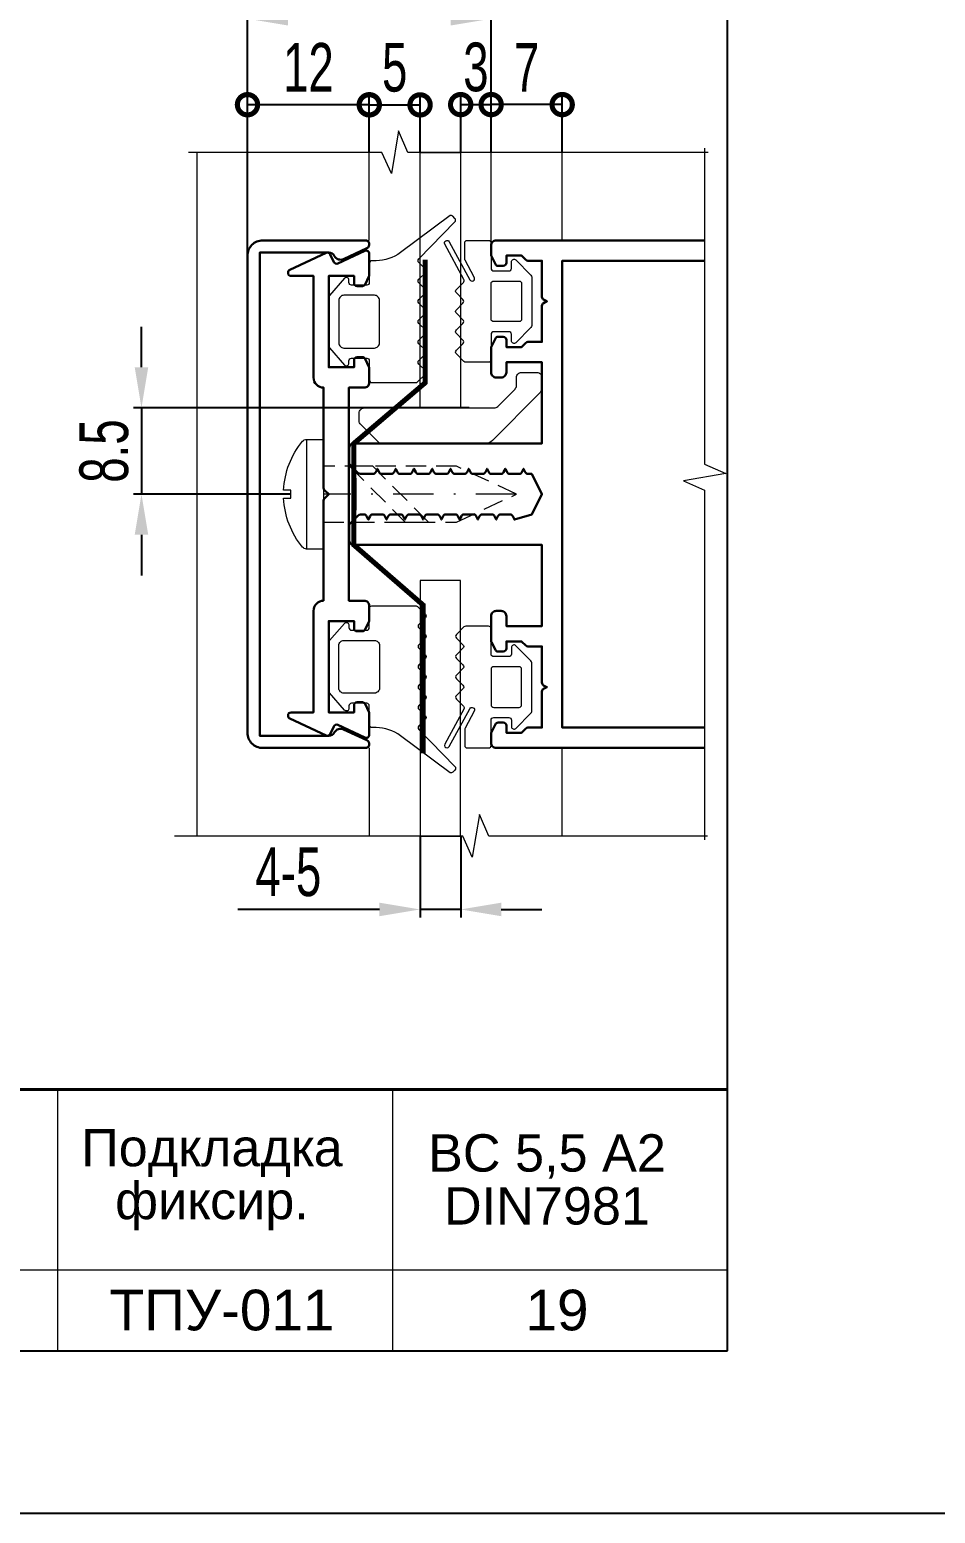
# Model space of a CAD drawing. Extents: x -37 to 8820, y -336 to 478.
# Drawn here: x 357 to 412.8, y 0 to 91.4 of the extents above; entities that cross this region are included whole.
import ezdxf

# ---------------------------------------------------------------- set-up
doc = ezdxf.new("R2010")
doc.units = 0
doc.header["$LTSCALE"] = 5
doc.linetypes.add('DASHDOT', pattern=[1, 0.5, -0.25, 0, -0.25])
doc.linetypes.add('HIDDEN', pattern=[0.375, 0.25, -0.125])
doc.layers.get('0').update_dxf_attribs({"linetype": 'CONTINUOUS', "lineweight": 30})
doc.layers.get('DEFPOINTS').update_dxf_attribs({"linetype": 'CONTINUOUS'})
for name, color, linetype, lineweight in [('1', 6, 'DASHDOT', 13), ('2', 3, 'HIDDEN', 13), ('3', 1, 'CONTINUOUS', 20), ('Dimentions', 5, 'CONTINUOUS', 15), ('Glass', 5, 'CONTINUOUS', 20), ('Layer2', 7, 'HIDDEN', 9), ('Герлен', 7, 'CONTINUOUS', 60), ('Зигзаг', 1, 'CONTINUOUS', 15), ('Конструкции', 252, 'CONTINUOUS', 20), ('Подкладки', 1, 'CONTINUOUS', 20), ('Рамки', 1, 'CONTINUOUS', 15), ('Текстовый', 7, 'CONTINUOUS', 9)]:
    doc.layers.add(name, color=color, linetype=linetype, lineweight=lineweight)
doc.layers.add('Скрытые', color=14, linetype='CONTINUOUS', plot=False)
doc.styles.add('3', font='RUSS.SHX', dxfattribs={"width": 0.7, "height": 3})
doc.styles.add('Каталожный', font='arial.ttf', dxfattribs={"height": 2.5})
doc.dimstyles.new('MX1_6', dxfattribs={"dimtxt": 3, "dimasz": 2.5, "dimexe": 0.5, "dimexo": 0, "dimgap": 0.8, "dimtad": 1, "dimlfac": 1.6, "dimdsep": 46, "dimtxsty": '3', "dimcen": 0, "dimclrd": 256, "dimclre": 256, "dimclrt": 256, "dimaunit": 1, "dimadec": 0, "dimazin": 0, "dimtfac": 1, "dimtmove": 0, "dimatfit": 1, "dimfxl": 1, "dimtvp": 1, "dimtolj": 1, "dimtzin": 0, "dimarcsym": 0})

# ---------------------------------------------------------------- blocks, each defined once
blk = doc.blocks.new('*D382')
at = {"layer": 'DEFPOINTS', "color": 0, "linetype": 'Continuous', "transparency": 16777216}
for p in [(370.448, 92.023), (370.448, 86.184), (385.449, 85.517)]:
    blk.add_point(p, dxfattribs=at)
at = {"layer": 'Dimentions', "linetype": 'Continuous', "lineweight": -2, "transparency": 16777216}
for p, q in [((370.448, 86.184), (370.448, 92.523)), ((385.449, 85.517), (385.449, 92.523)), ((382.949, 92.023), (372.948, 92.023))]:
    blk.add_line(p, q, dxfattribs=at)
at = {"layer": 'Dimentions', "linetype": 'Continuous', "transparency": 16777216}
for points in [[(372.948, 92.44), (372.948, 91.607), (370.448, 92.023)], [(382.949, 92.44), (382.949, 91.607), (385.449, 92.023)]]:
    blk.add_solid(points, dxfattribs=at)
at = {"layer": 'Dimentions', "linetype": 'Continuous', "transparency": 16777216, "insert": (377.948, 94.323), "char_height": 3, "attachment_point": 5, "style": '3'}
blk.add_mtext('\\A1;24-25', dxfattribs=at)
blk = doc.blocks.new('_DotSmall')
at = {"color": 0, "linetype": 'ByBlock', "const_width": 0.5}
blk.add_lwpolyline([(-0.0625, 0, 1), (0.0625, 0, 1)], format="xyb", close=True, dxfattribs=at)
blk = doc.blocks.new('*D383')
at = {"layer": 'DEFPOINTS', "color": 0, "linetype": 'Continuous', "transparency": 16777216}
for p in [(370.448, 86.73), (377.948, 86.441), (370.448, 77.437)]:
    blk.add_point(p, dxfattribs=at)
at = {"layer": 'Dimentions', "linetype": 'Continuous', "lineweight": -2, "transparency": 16777216}
for p, q in [((370.448, 77.437), (370.448, 87.23)), ((377.948, 86.441), (377.948, 87.23)), ((377.948, 86.73), (370.448, 86.73))]:
    blk.add_line(p, q, dxfattribs=at)
at = {"layer": 'Dimentions', "linetype": 'Continuous', "lineweight": -2, "transparency": 16777216, "xscale": 2.5, "yscale": 2.5, "zscale": 2.5, "rotation": 180}
blk.add_blockref('_DotSmall', (370.448, 86.73), dxfattribs=at)
at = {"layer": 'Dimentions', "linetype": 'Continuous', "lineweight": -2, "transparency": 16777216, "xscale": 2.5, "yscale": 2.5, "zscale": 2.5}
blk.add_blockref('_DotSmall', (377.948, 86.73), dxfattribs=at)
at = {"layer": 'Dimentions', "linetype": 'Continuous', "transparency": 16777216, "insert": (374.198, 89.03), "char_height": 3, "attachment_point": 5, "style": '3'}
blk.add_mtext('\\A1;12', dxfattribs=at)
blk = doc.blocks.new('*D384')
at = {"layer": 'DEFPOINTS', "color": 0, "linetype": 'Continuous', "transparency": 16777216}
for p in [(385.449, 86.737), (383.573, 83.797), (385.449, 83.797)]:
    blk.add_point(p, dxfattribs=at)
at = {"layer": 'Dimentions', "linetype": 'Continuous', "lineweight": -2, "transparency": 16777216}
for p, q in [((383.573, 83.797), (383.573, 87.237)), ((385.449, 83.797), (385.449, 87.237)), ((383.573, 86.737), (385.449, 86.737))]:
    blk.add_line(p, q, dxfattribs=at)
at = {"layer": 'Dimentions', "linetype": 'Continuous', "lineweight": -2, "transparency": 16777216, "xscale": 2.5, "yscale": 2.5, "zscale": 2.5, "rotation": 180}
blk.add_blockref('_DotSmall', (383.573, 86.737), dxfattribs=at)
at = {"layer": 'Dimentions', "linetype": 'Continuous', "lineweight": -2, "transparency": 16777216, "xscale": 2.5, "yscale": 2.5, "zscale": 2.5}
blk.add_blockref('_DotSmall', (385.449, 86.737), dxfattribs=at)
at = {"layer": 'Dimentions', "linetype": 'Continuous', "transparency": 16777216, "insert": (384.511, 89.037), "char_height": 3, "attachment_point": 5, "style": '3'}
blk.add_mtext('\\A1;3', dxfattribs=at)
blk = doc.blocks.new('*D385')
at = {"layer": 'DEFPOINTS', "color": 0, "linetype": 'Continuous', "transparency": 16777216}
for p in [(385.449, 86.737), (385.449, 83.797), (389.824, 83.797)]:
    blk.add_point(p, dxfattribs=at)
at = {"layer": 'Dimentions', "linetype": 'Continuous', "lineweight": -2, "transparency": 16777216}
for p, q in [((385.449, 83.797), (385.449, 87.237)), ((389.824, 83.797), (389.824, 87.237)), ((389.824, 86.737), (385.449, 86.737))]:
    blk.add_line(p, q, dxfattribs=at)
at = {"layer": 'Dimentions', "linetype": 'Continuous', "lineweight": -2, "transparency": 16777216, "xscale": 2.5, "yscale": 2.5, "zscale": 2.5, "rotation": 180}
blk.add_blockref('_DotSmall', (385.449, 86.737), dxfattribs=at)
at = {"layer": 'Dimentions', "linetype": 'Continuous', "lineweight": -2, "transparency": 16777216, "xscale": 2.5, "yscale": 2.5, "zscale": 2.5}
blk.add_blockref('_DotSmall', (389.824, 86.737), dxfattribs=at)
at = {"layer": 'Dimentions', "linetype": 'Continuous', "transparency": 16777216, "insert": (387.636, 89.037), "char_height": 3, "attachment_point": 5, "style": '3'}
blk.add_mtext('\\A1;7', dxfattribs=at)
blk = doc.blocks.new('*D386')
at = {"layer": 'DEFPOINTS', "color": 0, "linetype": 'Continuous', "transparency": 16777216}
for p in [(381.073, 86.719), (377.948, 83.797), (381.073, 83.797)]:
    blk.add_point(p, dxfattribs=at)
at = {"layer": 'Dimentions', "linetype": 'Continuous', "lineweight": -2, "transparency": 16777216}
for p, q in [((377.948, 83.797), (377.948, 87.219)), ((381.073, 83.797), (381.073, 87.219)), ((377.948, 86.719), (381.073, 86.719))]:
    blk.add_line(p, q, dxfattribs=at)
at = {"layer": 'Dimentions', "linetype": 'Continuous', "lineweight": -2, "transparency": 16777216, "xscale": 2.5, "yscale": 2.5, "zscale": 2.5, "rotation": 180}
blk.add_blockref('_DotSmall', (377.948, 86.719), dxfattribs=at)
at = {"layer": 'Dimentions', "linetype": 'Continuous', "lineweight": -2, "transparency": 16777216, "xscale": 2.5, "yscale": 2.5, "zscale": 2.5}
blk.add_blockref('_DotSmall', (381.073, 86.719), dxfattribs=at)
at = {"layer": 'Dimentions', "linetype": 'Continuous', "transparency": 16777216, "insert": (379.51, 89.019), "char_height": 3, "attachment_point": 5, "style": '3'}
blk.add_mtext('\\A1;\\A1;5 ', dxfattribs=at)
blk = doc.blocks.new('*D387')
at = {"layer": 'DEFPOINTS', "color": 0, "linetype": 'Continuous', "transparency": 16777216}
for p in [(384.095, 68.062), (363.92, 62.749), (373.11, 62.749)]:
    blk.add_point(p, dxfattribs=at)
at = {"layer": 'Dimentions', "linetype": 'Continuous', "lineweight": -2, "transparency": 16777216}
for p, q in [((363.92, 70.562), (363.92, 73.062)), ((384.095, 68.062), (363.42, 68.062)), ((363.92, 68.062), (363.92, 62.749)), ((373.11, 62.749), (363.42, 62.749)), ((363.92, 60.249), (363.92, 57.749))]:
    blk.add_line(p, q, dxfattribs=at)
at = {"layer": 'Dimentions', "linetype": 'Continuous', "transparency": 16777216}
for points in [[(363.504, 70.562), (364.337, 70.562), (363.92, 68.062)], [(363.504, 60.249), (364.337, 60.249), (363.92, 62.749)]]:
    blk.add_solid(points, dxfattribs=at)
at = {"layer": 'Dimentions', "linetype": 'Continuous', "transparency": 16777216, "insert": (361.62, 65.406), "char_height": 3, "attachment_point": 5, "rotation": 90, "style": '3'}
blk.add_mtext('\\A1;8.5', dxfattribs=at)
blk = doc.blocks.new('*D388')
at = {"layer": 'DEFPOINTS', "color": 0, "linetype": 'Continuous', "transparency": 16777216}
for p in [(381.073, 41.702), (383.573, 41.702), (383.573, 37.183)]:
    blk.add_point(p, dxfattribs=at)
at = {"layer": 'Dimentions', "linetype": 'Continuous', "lineweight": -2, "transparency": 16777216}
for p, q in [((381.073, 41.702), (381.073, 36.683)), ((383.573, 41.702), (383.573, 36.683)), ((378.573, 37.183), (369.853, 37.183)), ((383.573, 37.183), (381.073, 37.183)), ((386.073, 37.183), (388.573, 37.183))]:
    blk.add_line(p, q, dxfattribs=at)
at = {"layer": 'Dimentions', "linetype": 'Continuous', "transparency": 16777216}
for points in [[(378.573, 37.599), (378.573, 36.766), (381.073, 37.183)], [(386.073, 37.599), (386.073, 36.766), (383.573, 37.183)]]:
    blk.add_solid(points, dxfattribs=at)
at = {"layer": 'Dimentions', "linetype": 'Continuous', "transparency": 16777216, "insert": (372.963, 39.483), "char_height": 3, "attachment_point": 5, "style": '3'}
blk.add_mtext('\\A1;4-5 ', dxfattribs=at)

msp = doc.modelspace()

# ---------------------------------------------------------------- linework, layer by layer
for points in [[(370.4476, 48.0618), (370.4476, 77.4368, -0.4142136), (371.3851, 78.3743), (377.6976, 78.3743, -0.8025849), (377.8033, 77.8977), (376.3666, 77.2277, -0.4015594), (375.7936, 77.4223, 0.2797393), (375.4609, 77.6243), (371.1976, 77.6243), (371.1976, 47.8743), (375.4609, 47.8743, 0.2797393), (375.7936, 48.0762, -0.4015594), (376.3666, 48.2708), (377.8033, 47.6008, -0.8025849), (377.6976, 47.1243), (371.3851, 47.1243, -0.4142136)], [(375.1351, 56.1868), (375.1351, 62.3591, -0.1989124), (375.19, 62.4917), (375.4476, 62.7493), (375.19, 63.0068, -0.1989124), (375.1351, 63.1394), (375.1351, 69.3118, -0.4142136), (374.5101, 69.9368), (374.5101, 76.1868), (373.1351, 76.1868, -0.4142136), (372.9476, 76.3743), (372.9476, 76.3932, -0.2914734), (373.0559, 76.5632), (375.2937, 77.6067, -0.4142136), (375.5428, 77.516), (375.7628, 77.0442, 0.4142136), (376.012, 76.9535), (377.6809, 77.7317, -0.5486188), (377.9476, 77.5618), (377.9476, 76.231, -0.1164338), (377.9278, 76.1472), (377.6869, 75.6654, -0.284079), (377.5192, 75.5618), (377.1976, 75.5618, -0.4142136), (377.0101, 75.7493), (377.0101, 76.1868), (375.4476, 76.1868), (375.4476, 70.5618), (377.0101, 70.5618), (377.0101, 70.9993, -0.4142136), (377.1976, 71.1868), (377.5192, 71.1868, -0.284079), (377.6869, 71.0831), (377.9278, 70.6013, -0.1164338), (377.9476, 70.5175), (377.9476, 69.6243, -0.4142136), (377.6351, 69.3118), (376.6976, 69.3118), (376.6976, 56.1868), (377.6351, 56.1868, -0.4142136), (377.9476, 55.8743), (377.9476, 54.981, -0.1164338), (377.9278, 54.8972), (377.6869, 54.4154, -0.284079), (377.5192, 54.3118), (377.1976, 54.3118, -0.4142136), (377.0101, 54.4993), (377.0101, 54.9368), (375.4476, 54.9368), (375.4476, 49.3118), (377.0101, 49.3118), (377.0101, 49.7493, -0.4142136), (377.1976, 49.9368), (377.5192, 49.9368, -0.284079), (377.6869, 49.8331), (377.9278, 49.3513, -0.1164338), (377.9476, 49.2675), (377.9476, 47.9368, -0.5486188), (377.6809, 47.7668), (376.012, 48.545, 0.4142136), (375.7628, 48.4543), (375.5428, 47.9825, -0.4142136), (375.2937, 47.8918), (373.0559, 48.9353, -0.2914734), (372.9476, 49.1053), (372.9476, 49.1243, -0.4142136), (373.1351, 49.3118), (374.5101, 49.3118), (374.5101, 55.5618, -0.4142136)]]:
    msp.add_lwpolyline(points, format="xyb", close=True)
msp.add_lwpolyline([(398.5868, 47.1243), (385.7614, 47.1243, -0.4142136), (385.4489, 47.4368), (385.4489, 48.0175, -0.1164338), (385.4687, 48.1013), (385.7096, 48.5831, -0.284079), (385.8773, 48.6868), (386.1989, 48.6868, -0.4142136), (386.3864, 48.4993), (386.3864, 48.0618), (387.3239, 48.0618), (387.5815, 48.3193, -0.1989124), (387.714, 48.3743), (388.5739, 48.3743), (388.5739, 50.6021, -0.284079), (388.6775, 50.7698), (388.8864, 50.8743), (388.6775, 50.9787, -0.284079), (388.5739, 51.1464), (388.5739, 53.3743), (387.714, 53.3743, -0.1989124), (387.5815, 53.4292), (387.3239, 53.6868), (386.3864, 53.6868), (386.3864, 53.2493, -0.4142136), (386.1989, 53.0618), (385.8773, 53.0618, -0.284079), (385.7096, 53.1654), (385.4687, 53.6472, -0.1164338), (385.4489, 53.731), (385.4489, 55.2493, -0.4142136), (385.7614, 55.5618), (386.0739, 55.5618, -0.4142136), (386.3864, 55.2493), (386.3864, 54.6243), (388.5739, 54.6243), (388.5739, 59.6243), (377.0114, 59.6243, -0.4142136), (376.6989, 59.9368), (376.6989, 60.7966, -0.1989124), (376.7538, 60.9292), (377.269, 61.4443, -0.1989124), (377.4015, 61.4993), (377.6142, 61.4993, -0.284079), (377.782, 61.3956), (377.8864, 61.1868), (377.9908, 61.3956, -0.284079), (378.1585, 61.4993), (378.7392, 61.4993, -0.284079), (378.907, 61.3956), (379.0114, 61.1868), (379.1158, 61.3956, -0.284079), (379.2835, 61.4993), (379.8642, 61.4993, -0.284079), (380.032, 61.3956), (380.1364, 61.1868), (380.2408, 61.3956, -0.284079), (380.4085, 61.4993), (380.9892, 61.4993, -0.284079), (381.157, 61.3956), (381.2614, 61.1868), (381.3658, 61.3956, -0.284079), (381.5335, 61.4993), (382.1142, 61.4993, -0.284079), (382.282, 61.3956), (382.3864, 61.1868), (382.4908, 61.3956, -0.284079), (382.6585, 61.4993), (383.2392, 61.4993, -0.284079), (383.407, 61.3956), (383.5114, 61.1868), (383.6158, 61.3956, -0.284079), (383.7835, 61.4993), (384.3642, 61.4993, -0.284079), (384.532, 61.3956), (384.6364, 61.1868), (384.7408, 61.3956, -0.284079), (384.9085, 61.4993), (385.4892, 61.4993, -0.284079), (385.657, 61.3956), (385.7614, 61.1868), (385.8658, 61.3956, -0.284079), (386.0335, 61.4993), (386.6142, 61.4993, -0.284079), (386.782, 61.3956), (386.8864, 61.1868), (387.9489, 61.4993), (388.5739, 62.7493), (387.9489, 63.9993), (387.721, 63.9993, -0.284079), (387.5533, 64.1029), (387.4489, 64.3118), (387.3445, 64.1029, -0.284079), (387.1767, 63.9993), (386.596, 63.9993, -0.284079), (386.4283, 64.1029), (386.3239, 64.3118), (386.2195, 64.1029, -0.284079), (386.0517, 63.9993), (385.471, 63.9993, -0.284079), (385.3033, 64.1029), (385.1989, 64.3118), (385.0945, 64.1029, -0.284079), (384.9267, 63.9993), (384.346, 63.9993, -0.284079), (384.1783, 64.1029), (384.0739, 64.3118), (383.9695, 64.1029, -0.284079), (383.8017, 63.9993), (383.221, 63.9993, -0.284079), (383.0533, 64.1029), (382.9489, 64.3118), (382.8445, 64.1029, -0.284079), (382.6767, 63.9993), (382.096, 63.9993, -0.284079), (381.9283, 64.1029), (381.8239, 64.3118), (381.7195, 64.1029, -0.284079), (381.5517, 63.9993), (380.971, 63.9993, -0.284079), (380.8033, 64.1029), (380.6989, 64.3118), (380.5945, 64.1029, -0.284079), (380.4267, 63.9993), (379.846, 63.9993, -0.284079), (379.6783, 64.1029), (379.5739, 64.3118), (379.4695, 64.1029, -0.284079), (379.3017, 63.9993), (378.721, 63.9993, -0.284079), (378.5533, 64.1029), (378.4489, 64.3118), (378.3445, 64.1029, -0.284079), (378.1767, 63.9993), (377.4015, 63.9993, -0.1989124), (377.269, 64.0542), (376.7538, 64.5693, -0.1989124), (376.6989, 64.7019), (376.6989, 65.5618, -0.4142136), (377.0114, 65.8743), (388.5739, 65.8743), (388.5739, 70.8743), (386.3864, 70.8743), (386.3864, 70.2493, -0.4142136), (386.0739, 69.9368), (385.7614, 69.9368, -0.4142136), (385.4489, 70.2493), (385.4489, 71.7675, -0.1164338), (385.4687, 71.8513), (385.7096, 72.3331, -0.284079), (385.8773, 72.4368), (386.1989, 72.4368, -0.4142136), (386.3864, 72.2493), (386.3864, 71.8118), (387.3239, 71.8118), (387.5815, 72.0693, -0.1989124), (387.714, 72.1243), (388.5739, 72.1243), (388.5739, 74.3521, -0.284079), (388.6775, 74.5198), (388.8864, 74.6243), (388.6775, 74.7287, -0.284079), (388.5739, 74.8964), (388.5739, 77.1243), (387.714, 77.1243, -0.1989124), (387.5815, 77.1792), (387.3239, 77.4368), (386.3864, 77.4368), (386.3864, 76.9993, -0.4142136), (386.1989, 76.8118), (385.8773, 76.8118, -0.284079), (385.7096, 76.9154), (385.4687, 77.3972, -0.1164338), (385.4489, 77.481), (385.4489, 78.0618, -0.4142136), (385.7614, 78.3743), (398.5868, 78.3743)], format="xyb")
msp.add_lwpolyline([(398.5868, 48.3743), (389.8239, 48.3743), (389.8239, 77.1243), (398.5868, 77.1243)])
at = {"layer": '1'}
msp.add_line((387.0101, 62.7493), (375.1351, 62.7493), dxfattribs=at)
at = {"layer": '2'}
for points in [[(375.1351, 61.0305), (383.3242, 61.0305), (387.0101, 62.7493), (383.3242, 64.468), (375.1351, 64.468)], [(376.7254, 64.468), (380.1629, 61.0305), (381.5952, 61.0305), (378.1577, 64.468)]]:
    msp.add_lwpolyline(points, close=True, dxfattribs=at)
at = {"layer": '3', "color": 0}
msp.add_line((374.079, 66.1243), (374.079, 59.3743), dxfattribs=at)
at = {"layer": '3'}
msp.add_lwpolyline([(398.5868, 84.0502), (398.5868, 64.598), (399.9047, 64.0171), (397.292, 63.5815), (398.5868, 62.999), (398.5868, 41.4763)], dxfattribs=at)
for points in [[(376.6976, 70.968, -0.4142136), (376.8539, 71.1243), (377.7914, 71.1243, -0.4142136), (377.9476, 70.968), (377.9476, 69.7805, 0.4142136), (378.1039, 69.6243), (380.8355, 69.6243, 0.1989124), (380.9239, 69.6609), (381.4018, 70.1388, 0.4142136), (381.4018, 70.3597), (380.9978, 70.7638, -0.4142136), (380.9978, 70.9847), (381.4018, 71.3888, 0.4142136), (381.4018, 71.6097), (380.9978, 72.0138, -0.4142136), (380.9978, 72.2347), (381.4018, 72.6388, 0.4142136), (381.4018, 72.8597), (380.9978, 73.2638, -0.4142136), (380.9978, 73.4847), (381.4018, 73.8888, 0.4142136), (381.4018, 74.1097), (380.9978, 74.5138, -0.4142136), (380.9978, 74.7347), (381.4018, 75.1388, 0.4142136), (381.4018, 75.3597), (380.9978, 75.7638, -0.4142136), (380.9978, 75.9847), (381.4018, 76.3888, 0.4142136), (381.4018, 76.6097), (380.9978, 77.0138, -0.4142136), (380.9978, 77.2347), (383.2121, 79.5138, 0.4142136), (383.2121, 79.7347), (383.0808, 79.8661, 0.2925382), (382.9163, 79.9022), (379.8631, 77.6214, -0.1617878), (378.3669, 77.1243), (378.1351, 77.1243, 0.4142136), (377.9476, 76.9368), (377.9476, 75.7805, -0.4142136), (377.7914, 75.6243), (376.8539, 75.6243, -0.4142136), (376.6976, 75.7805), (376.6976, 75.9368, 0.6685867), (376.4307, 76.0471), (375.4932, 74.9825, 0.1986192), (375.4476, 74.8721), (375.4476, 71.8764, 0.1986192), (375.4932, 71.766), (376.4307, 70.7014, 0.6685867), (376.6976, 70.8118)], [(384.4097, 76.105), (383.8428, 77.1501, -0.1249127), (383.8239, 77.2246), (383.8239, 78.218, -0.4142136), (383.9801, 78.3743), (385.2926, 78.3743, -0.4142136), (385.4489, 78.218), (385.4489, 76.6555, 0.4142136), (385.6051, 76.4993), (386.5426, 76.4993, 0.4142136), (386.6989, 76.6555), (386.6989, 77.0618, -0.6685867), (386.9657, 77.1721), (387.9032, 76.2325, -0.1986192), (387.9489, 76.1221), (387.9489, 73.1264, -0.1986192), (387.9032, 73.016), (386.9657, 72.0764, -0.6685867), (386.6989, 72.1868), (386.6989, 72.593, 0.4142136), (386.5426, 72.7493), (385.6051, 72.7493, 0.4142136), (385.4489, 72.593), (385.4489, 71.0305, -0.4142136), (385.2926, 70.8743), (383.8886, 70.8743, -0.1989124), (383.7781, 70.92), (383.3094, 71.3888, -0.4142136), (383.3094, 71.6097), (383.7134, 72.0138, 0.4142136), (383.7134, 72.2347), (383.3094, 72.6388, -0.4142136), (383.3094, 72.8597), (383.7134, 73.2638, 0.4142136), (383.7134, 73.4847), (383.3094, 73.8888, -0.4142136), (383.3094, 74.1097), (383.7134, 74.5138, 0.4142136), (383.7134, 74.7347), (383.3094, 75.1388, -0.4142136), (383.3094, 75.3597), (383.7414, 75.7918, 0.3320761), (383.7683, 75.9768), (382.5928, 78.1435, -1), (382.8675, 78.2925), (384.1351, 75.956, 1)], [(387.3239, 75.718), (387.3239, 73.5305, -0.4142136), (387.1676, 73.3743), (385.6051, 73.3743, -0.4142136), (385.4489, 73.5305), (385.4489, 75.718, -0.4142136), (385.6051, 75.8743), (387.1676, 75.8743, -0.4142136)], [(376.0726, 74.6868), (376.0726, 72.0618, 0.4142136), (376.3851, 71.7493), (378.2601, 71.7493, 0.4142136), (378.5726, 72.0618), (378.5726, 74.6868, 0.4142136), (378.2601, 74.9993), (376.3851, 74.9993, 0.4142136)], [(376.6976, 54.5305, 0.4142136), (376.8539, 54.3743), (377.7914, 54.3743, 0.4142136), (377.9476, 54.5305), (377.9476, 55.718, -0.4142136), (378.1039, 55.8743), (380.8355, 55.8743, -0.1989124), (380.9239, 55.8376), (381.4018, 55.3597, -0.4142136), (381.4018, 55.1388), (380.9978, 54.7347, 0.4142136), (380.9978, 54.5138), (381.4018, 54.1097, -0.4142136), (381.4018, 53.8888), (380.9978, 53.4847, 0.4142136), (380.9978, 53.2638), (381.4018, 52.8597, -0.4142136), (381.4018, 52.6388), (380.9978, 52.2347, 0.4142136), (380.9978, 52.0138), (381.4018, 51.6097, -0.4142136), (381.4018, 51.3888), (380.9978, 50.9847, 0.4142136), (380.9978, 50.7638), (381.4018, 50.3597, -0.4142136), (381.4018, 50.1388), (380.9978, 49.7347, 0.4142136), (380.9978, 49.5138), (381.4018, 49.1097, -0.4142136), (381.4018, 48.8888), (380.9978, 48.4847, 0.4142136), (380.9978, 48.2638), (383.2121, 45.9847, -0.4142136), (383.2121, 45.7638), (383.0808, 45.6324, -0.2925382), (382.9163, 45.5963), (379.8631, 47.8771, 0.1617878), (378.3669, 48.3743), (378.1351, 48.3743, -0.4142136), (377.9476, 48.5618), (377.9476, 49.718, 0.4142136), (377.7914, 49.8743), (376.8539, 49.8743, 0.4142136), (376.6976, 49.718), (376.6976, 49.5618, -0.6685867), (376.4307, 49.4514), (375.4932, 50.516, -0.1986192), (375.4476, 50.6264), (375.4476, 53.6221, -0.1986192), (375.4932, 53.7325), (376.4307, 54.7971, -0.6685867), (376.6976, 54.6868)], [(384.4097, 49.3935), (383.8428, 48.3484, 0.1249127), (383.8239, 48.2739), (383.8239, 47.2805, 0.4142136), (383.9801, 47.1243), (385.2926, 47.1243, 0.4142136), (385.4489, 47.2805), (385.4489, 48.843, -0.4142136), (385.6051, 48.9993), (386.5426, 48.9993, -0.4142136), (386.6989, 48.843), (386.6989, 48.4368, 0.6685867), (386.9657, 48.3264), (387.9032, 49.266, 0.1986192), (387.9489, 49.3764), (387.9489, 52.3721, 0.1986192), (387.9032, 52.4825), (386.9657, 53.4221, 0.6685867), (386.6989, 53.3118), (386.6989, 52.9055, -0.4142136), (386.5426, 52.7493), (385.6051, 52.7493, -0.4142136), (385.4489, 52.9055), (385.4489, 54.468, 0.4142136), (385.2926, 54.6243), (383.8886, 54.6243, 0.1989124), (383.7781, 54.5785), (383.3094, 54.1097, 0.4142136), (383.3094, 53.8888), (383.7134, 53.4847, -0.4142136), (383.7134, 53.2638), (383.3094, 52.8597, 0.4142136), (383.3094, 52.6388), (383.7134, 52.2347, -0.4142136), (383.7134, 52.0138), (383.3094, 51.6097, 0.4142136), (383.3094, 51.3888), (383.7134, 50.9847, -0.4142136), (383.7134, 50.7638), (383.3094, 50.3597, 0.4142136), (383.3094, 50.1388), (383.7414, 49.7067, -0.3320761), (383.7683, 49.5217), (382.5928, 47.355, 1), (382.8675, 47.206), (384.1351, 49.5425, -1)], [(376.0726, 50.8118), (376.0726, 53.4368, -0.4142136), (376.3851, 53.7493), (378.2601, 53.7493, -0.4142136), (378.5726, 53.4368), (378.5726, 50.8118, -0.4142136), (378.2601, 50.4993), (376.3851, 50.4993, -0.4142136)], [(387.3239, 49.7805), (387.3239, 51.968, 0.4142136), (387.1676, 52.1243), (385.6051, 52.1243, 0.4142136), (385.4489, 51.968), (385.4489, 49.7805, 0.4142136), (385.6051, 49.6243), (387.1676, 49.6243, 0.4142136)]]:
    msp.add_lwpolyline(points, format="xyb", close=True, dxfattribs=at)
at = {"layer": '3', "color": 0}
msp.add_lwpolyline([(372.6722, 62.9949, -0.1618489), (373.838, 66.0106, -0.2238875), (374.079, 66.1243), (375.1351, 66.1243), (375.1351, 59.3743), (374.079, 59.3743, -0.2238875), (373.838, 59.4879, -0.1618489), (372.6722, 62.5036), (373.1099, 62.5036), (373.1099, 62.9949)], format="xyb", close=True, dxfattribs=at)
at = {"layer": 'Glass'}
for points in [[(381.0726, 68.0618), (381.0726, 83.7969), (383.5726, 83.7969), (383.5726, 68.0618)], [(381.0726, 57.4368), (381.0726, 41.7016), (383.5726, 41.7016), (383.5726, 57.4368)]]:
    msp.add_lwpolyline(points, close=True, dxfattribs=at)
at = {"layer": 'Layer2', "ltscale": 0.5, "const_width": 0.3125}
msp.add_lwpolyline([(381.2674, 46.7847), (381.2674, 55.9178), (376.9965, 59.6246), (377.0063, 62.7493), (376.9965, 65.8739), (381.3843, 69.606), (381.3843, 77.1973)], dxfattribs=at)
at = {"layer": 'Герлен', "lineweight": 40}
msp.add_line((235, 26.0868), (400, 26.0868), dxfattribs=at)
at = {"layer": 'Зигзаг'}
for points in [[(398.8081, 83.7969), (380.3211, 83.7969), (379.7402, 85.1148), (379.3046, 82.5021), (378.7221, 83.7969), (366.8131, 83.7969)], [(398.7723, 41.7016), (385.3075, 41.7016), (384.7266, 43.0195), (384.291, 40.4068), (383.7085, 41.7016), (365.9464, 41.7016)]]:
    msp.add_lwpolyline(points, dxfattribs=at)
at = {"layer": 'Конструкции'}
for p, q in [((377.9476, 78.3743), (377.9476, 83.7969)), ((385.4489, 77.7714), (385.4489, 83.7969)), ((389.8239, 78.3743), (389.8239, 83.7969)), ((377.9476, 47.1243), (377.9476, 41.7016)), ((389.8239, 41.7016), (389.8239, 47.1243))]:
    msp.add_line(p, q, dxfattribs=at)
msp.add_lwpolyline([(367.3226, 83.7969), (367.3226, 41.7016)], dxfattribs=at)
msp.add_lwpolyline([(367.3226, 83.7969), (367.3226, 41.7016)], dxfattribs=at)
at = {"layer": 'Подкладки'}
msp.add_lwpolyline([(387.0114, 69.9368, -0.4142136), (387.3239, 70.2493), (388.2614, 70.2493, -0.4142136), (388.5739, 69.9368), (388.5739, 69.3654, -0.1989124), (388.3908, 68.9234), (385.5247, 66.0573, -0.1989124), (385.0828, 65.8743), (378.7044, 65.8743, -0.1989124), (378.4834, 65.9658), (377.4165, 67.0327, -0.1989124), (377.3249, 67.2537), (377.3249, 67.7493, -0.4142136), (377.6374, 68.0618), (385.6319, 68.0618, 0.1989124), (385.8529, 68.1533), (386.9198, 69.2202, 0.1989124), (387.0114, 69.4412)], format="xyb", close=True, dxfattribs=at)
at = {"layer": 'Рамки'}
for p, q in [((358.75, 26.0868), (358.75, 10)), ((379.375, 26.0868), (379.375, 10)), ((235, 15), (400, 15)), ((235, 10), (400, 10))]:
    msp.add_line(p, q, dxfattribs=at)
at = {"layer": 'Скрытые', "linetype": 'Continuous'}
for points in [[(420, 297), (210, 297), (210, 0), (420, 0)], [(400, 10), (400, 287), (235, 287), (235, 10)]]:
    msp.add_lwpolyline(points, close=True, dxfattribs=at)

# ---------------------------------------------------------------- texts
at = {"layer": 'Текстовый', "linetype": 'Continuous', "attachment_point": 5, "line_spacing_factor": 0.85, "style": 'Каталожный'}
for s, insert, char_height, width in [('Подкладка фиксир.', (368.2616, 20.5434), 2.3, 27.25), ('ВС 5,5 А2\\PDIN7981', (388.8866, 20.5434), 2.3, 27.25), ('ТПУ-011', (368.8797, 12.5), 2.5, 14), ('19', (389.5047, 12.5), 2.5, 14)]:
    msp.add_mtext(s, dxfattribs=dict(at, insert=insert, char_height=char_height, width=width))

# ---------------------------------------------------------------- dimensions: what is measured, and where the dimension line sits
at = {"layer": 'Dimentions', "linetype": 'Continuous'}
dim = msp.add_linear_dim(base=(370.4476, 92.0232), p1=(385.4489, 85.5167), p2=(370.4476, 86.1844), text='<>-25', dimstyle='MX1_6', dxfattribs=at)
dim.commit()
dim.dimension.update_dxf_attribs({"geometry": '*D382', "text_midpoint": (377.9482, 94.3232)})
for base, p1, p2, picture, middle in [((370.4476, 86.73), (377.9476, 86.4406), (370.4476, 77.4368), '*D383', (374.1976, 89.03)), ((385.4489, 86.7365), (389.8239, 83.7969), (385.4489, 83.7969), '*D385', (387.6364, 89.0365))]:
    dim = msp.add_linear_dim(base=base, p1=p1, p2=p2, dimstyle='MX1_6', override={"dimblk1": 'DotSmall', "dimblk2": 'DotSmall', "dimsah": 1}, dxfattribs=at)
    dim.commit()
    dim.dimension.update_dxf_attribs({"geometry": picture, "text_midpoint": middle})
dim = msp.add_linear_dim(base=(381.0726, 86.7186), p1=(377.9476, 83.7969), p2=(381.0726, 83.7969), text='\\A1;<> ', dimstyle='MX1_6', override={"dimblk1": 'DotSmall', "dimblk2": 'DotSmall', "dimsah": 1}, dxfattribs=at)
dim.commit()
dim.dimension.update_dxf_attribs({"geometry": '*D386', "text_midpoint": (379.5101, 86.7186), "dimtype": 160})
dim = msp.add_linear_dim(base=(385.4489, 86.7365), p1=(383.5726, 83.7969), p2=(385.4489, 83.7969), dimstyle='MX1_6', override={"dimblk1": 'DotSmall', "dimblk2": 'DotSmall', "dimsah": 1}, dxfattribs=at)
dim.commit()
dim.dimension.update_dxf_attribs({"geometry": '*D384', "text_midpoint": (384.5107, 86.7365), "dimtype": 160})
dim = msp.add_linear_dim(base=(363.9202, 62.7493), p1=(384.095, 68.0618), p2=(373.1099, 62.7493), angle=90, dimstyle='MX1_6', dxfattribs=at)
dim.commit()
dim.dimension.update_dxf_attribs({"geometry": '*D387', "text_midpoint": (361.6202, 65.4055)})
dim = msp.add_linear_dim(base=(383.5726, 37.1828), p1=(381.0726, 41.7016), p2=(383.5726, 41.7016), text='4-5 ', dimstyle='MX1_6', dxfattribs=at)
dim.commit()
dim.dimension.update_dxf_attribs({"geometry": '*D388', "text_midpoint": (372.9626, 37.1828), "dimtype": 160})

doc.saveas('drawing.dxf')
